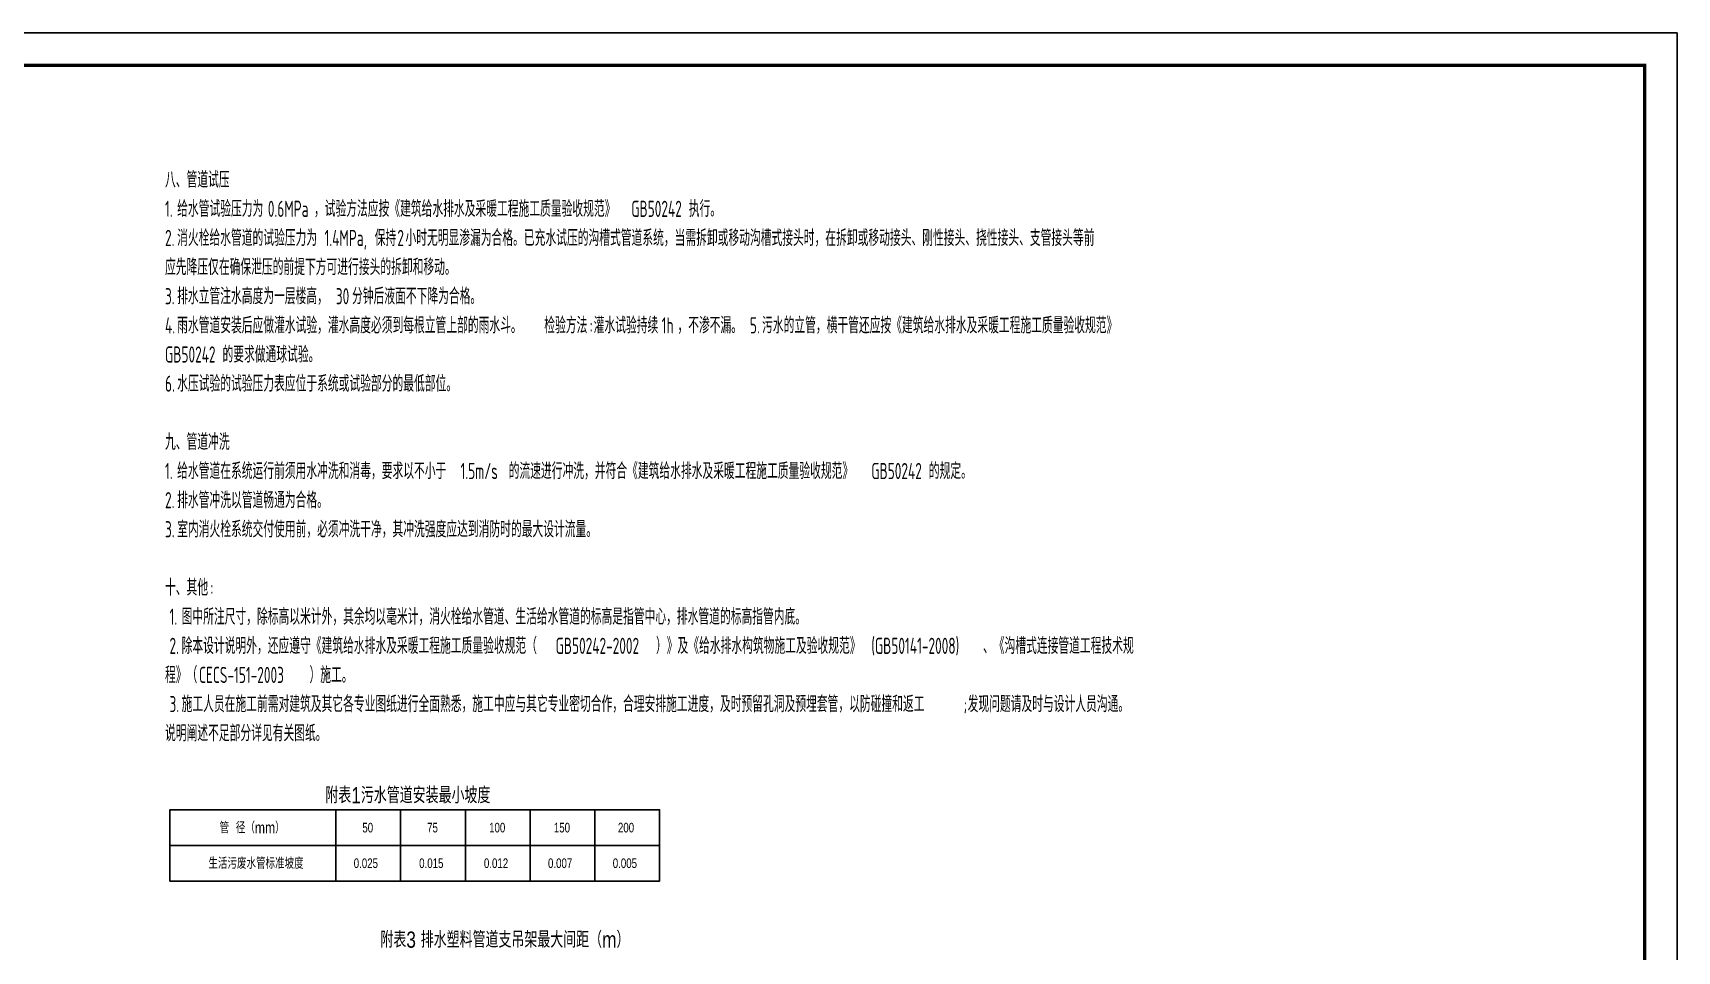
# Model space of a CAD drawing. Extents: x 6128144 to 12201635, y -1670122 to -706096.
# Drawn here: x 6158878 to 6184268, y -737754 to -723570 of the extents above; entities that cross this region are included whole.
import ezdxf

# ---------------------------------------------------------------- set-up
doc = ezdxf.new("R2010")
doc.units = 0
doc.header["$LTSCALE"] = 1000
doc.header["$MEASUREMENT"] = 0
for name, color, linetype in [('PUB_TITLE', 4, 'CONTINUOUS'), ('TWT_TEXT', 7, 'CONTINUOUS'), ('说明与设备表$0$TWT_TAB', 7, 'CONTINUOUS'), ('说明与设备表$0$通用模板', 7, 'CONTINUOUS')]:
    doc.layers.add(name, color=color, linetype=linetype)
doc.styles.add('_TWT_PIPEDN', font='yb.shx', dxfattribs={"width": 0.8, "height": 3, "bigfont": 'HZTXT.shx'})
doc.styles.add('公司标准', font='sceie.shx', dxfattribs={"width": 0.7, "height": 300, "bigfont": 'sceic.shx'})

msp = doc.modelspace()

# ---------------------------------------------------------------- linework, layer by layer
at = {"layer": 'PUB_TITLE', "color": 4}
msp.add_lwpolyline([(6142217.5, -753270), (6184267.5, -753270), (6184267.5, -723570), (6142217.5, -723570)], close=True, dxfattribs=at)
at = {"layer": 'PUB_TITLE', "color": 4, "const_width": 50}
msp.add_lwpolyline([(6143467.5, -752770), (6183767.5, -752770), (6183767.5, -724070), (6143467.5, -724070)], close=True, dxfattribs=at)
at = {"layer": '说明与设备表$0$通用模板'}
msp.add_lwpolyline([(6160994, -736671.1), (6168556, -736671.1), (6168556, -735571.1), (6160994, -735571.1)], close=True, dxfattribs=at)
for points in [[(6163556, -735571.1), (6163556, -736671.1)], [(6164556, -735571.1), (6164556, -736671.1)], [(6165556, -735571.1), (6165556, -736671.1)], [(6166556, -735571.1), (6166556, -736671.1)], [(6167556, -735571.1), (6167556, -736671.1)], [(6160994, -736121.1), (6168556, -736121.1)]]:
    msp.add_lwpolyline(points, dxfattribs=at)

# ---------------------------------------------------------------- texts
at = {"layer": 'TWT_TEXT', "color": 7, "style": '公司标准', "width": 0.7}
for s, p in [('八、管道试压', (6160918.3, -725962.9)), ('给水管试验压力为', (6161105.8, -726412.9)), ('，试验方法应按《建筑给水排水及采暖工程施工质量验收规范》', (6163218.3, -726412.9)), ('执行。', (6169005.8, -726412.9)), ('1.', (6160918.3, -726412.9)), ('0.6MPa', (6162505.8, -726412.9)), ('GB50242', (6168118.3, -726412.9)), ('2.', (6160918.3, -726862.9)), ('消火栓给水管道的试验压力为', (6161105.8, -726862.9)), ('1.4MPa,', (6163380.8, -726862.9)), ('保持', (6164155.8, -726862.9)), ('2', (6164505.8, -726862.9)), ('小时无明显渗漏为合格。已充水试压的沟槽式管道系统，当需拆卸或移动沟槽式接头时，在拆卸或移动接头、刚性接头、挠性接头、支管接头等前', (6164630.8, -726862.9)), ('应先降压仅在确保泄压的前提下方可进行接头的拆卸和移动。', (6160918.3, -727312.9)), ('3.', (6160918.3, -727762.9)), ('排水立管注水高度为一层楼高，', (6161105.8, -727762.9)), ('30', (6163555.8, -727762.9)), ('分钟后液面不下降为合格。', (6163805.8, -727762.9)), ('4.', (6160918.3, -728212.9)), ('雨水管道安装后应做灌水试验，灌水高度必须到每根立管上部的雨水斗。', (6161105.8, -728212.9)), ('检验方法', (6166774.6, -728212.9)), (':', (6167474.6, -728212.9)), ('灌水试验持续', (6167537.1, -728212.9)), ('1h', (6168587.1, -728212.9)), ('，不渗不漏。', (6168830.8, -728212.9)), ('5.', (6169949.6, -728212.9)), ('污水的立管，横干管还应按《建筑给水排水及采暖工程施工质量验收规范》', (6170137.1, -728212.9)), ('GB50242', (6160918.3, -728662.9)), ('的要求做通球试验。', (6161805.8, -728662.9)), ('6.', (6160918.3, -729112.9)), ('水压试验的试验压力表应位于系统或试验部分的最低部位。', (6161105.8, -729112.9)), ('九、管道冲洗', (6160918.3, -730012.9)), ('给水管道在系统运行前须用水冲洗和消毒，要求以不小于', (6161105.8, -730462.9)), ('的流速进行冲洗，并符合《建筑给水排水及采暖工程施工质量验收规范》', (6166224.6, -730462.9)), ('的规定。', (6172712.1, -730462.9)), ('1.', (6160918.3, -730462.9)), ('1.5m/s', (6165480.8, -730462.9)), ('GB50242', (6171824.6, -730462.9)), ('2.', (6160918.3, -730912.9)), ('排水管冲洗以管道畅通为合格。', (6161105.8, -730912.9)), ('3.', (6160918.3, -731362.9)), ('室内消火栓系统交付使用前，必须冲洗干净，其冲洗强度应达到消防时的最大设计流量。', (6161105.8, -731362.9)), ('十、其他', (6160918.3, -732262.9)), (':', (6161618.3, -732262.9)), ('1.', (6160987.1, -732712.9)), ('图中所注尺寸，除标高以米计外，其余均以毫米计，消火栓给水管道、生活给水管道的标高是指管中心，排水管道的标高指管内底。', (6161174.6, -732712.9)), ('2.', (6160987.1, -733162.9)), ('除本设计说明外，还应遵守《建筑给水排水及采暖工程施工质量验收规范（', (6161174.6, -733162.9)), ('GB50242-2002', (6166949.6, -733162.9)), ('）》及《给水排水构筑物施工及验收规范》', (6168499.6, -733162.9)), ('(GB50141-2008)', (6171824.6, -733162.9)), ('、《沟槽式连接管道工程技术规', (6173549.6, -733162.9)), ('程》（', (6160918.3, -733612.9)), ('CECS-151-2003', (6161443.3, -733612.9)), ('）施工。', (6163149.6, -733612.9)), ('3.', (6160987.1, -734062.9)), ('施工人员在施工前需对建筑及其它各专业图纸进行全面熟悉，施工中应与其它专业密切合作，合理安排施工进度，及时预留孔洞及预埋套管，以防碰撞和返工', (6161174.6, -734062.9)), (';', (6173249.6, -734062.9)), ('发现问题请及时与设计人员沟通。', (6173312.1, -734062.9)), ('说明阐述不足部分详见有关图纸。', (6160918.3, -734512.9))]:
    msp.add_text(s, height=250, dxfattribs=at).set_placement(p)
at = {"layer": '说明与设备表$0$TWT_TAB', "style": '_TWT_PIPEDN', "width": 0.8}
msp.add_text('附表3 排水塑料管道支吊架最大间距（m）', height=250, dxfattribs=at).set_placement((6164244.3, -737701.5))
at = {"layer": '说明与设备表$0$通用模板', "style": '_TWT_PIPEDN'}
for s, height, width, p in [('附表1污水管道安装最小坡度', 250, 0.8, (6163393.9, -735471.1)), ('管  径（mm）', 175, 0.8, (6161761.3, -735933.6)), ('50', 148.75, 0.752941, (6163965.3, -735920.5)), ('75', 148.75, 0.752941, (6164965.3, -735920.5)), ('100', 148.75, 0.752941, (6165922.6, -735920.5)), ('150', 148.75, 0.752941, (6166922.6, -735920.5)), ('200', 148.75, 0.752941, (6167912, -735920.5)), ('生活污废水管标准坡度', 175, 0.8, (6161588.2, -736483.6)), ('0.025', 148.75, 0.752941, (6163832, -736470.5)), ('0.015', 148.75, 0.752941, (6164842.6, -736470.5)), ('0.012', 148.75, 0.752941, (6165842.6, -736470.5)), ('0.007', 148.75, 0.752941, (6166832, -736470.5)), ('0.005', 148.75, 0.752941, (6167832, -736470.5))]:
    msp.add_text(s, height=height, dxfattribs=dict(at, width=width)).set_placement(p)

doc.saveas('drawing.dxf')
